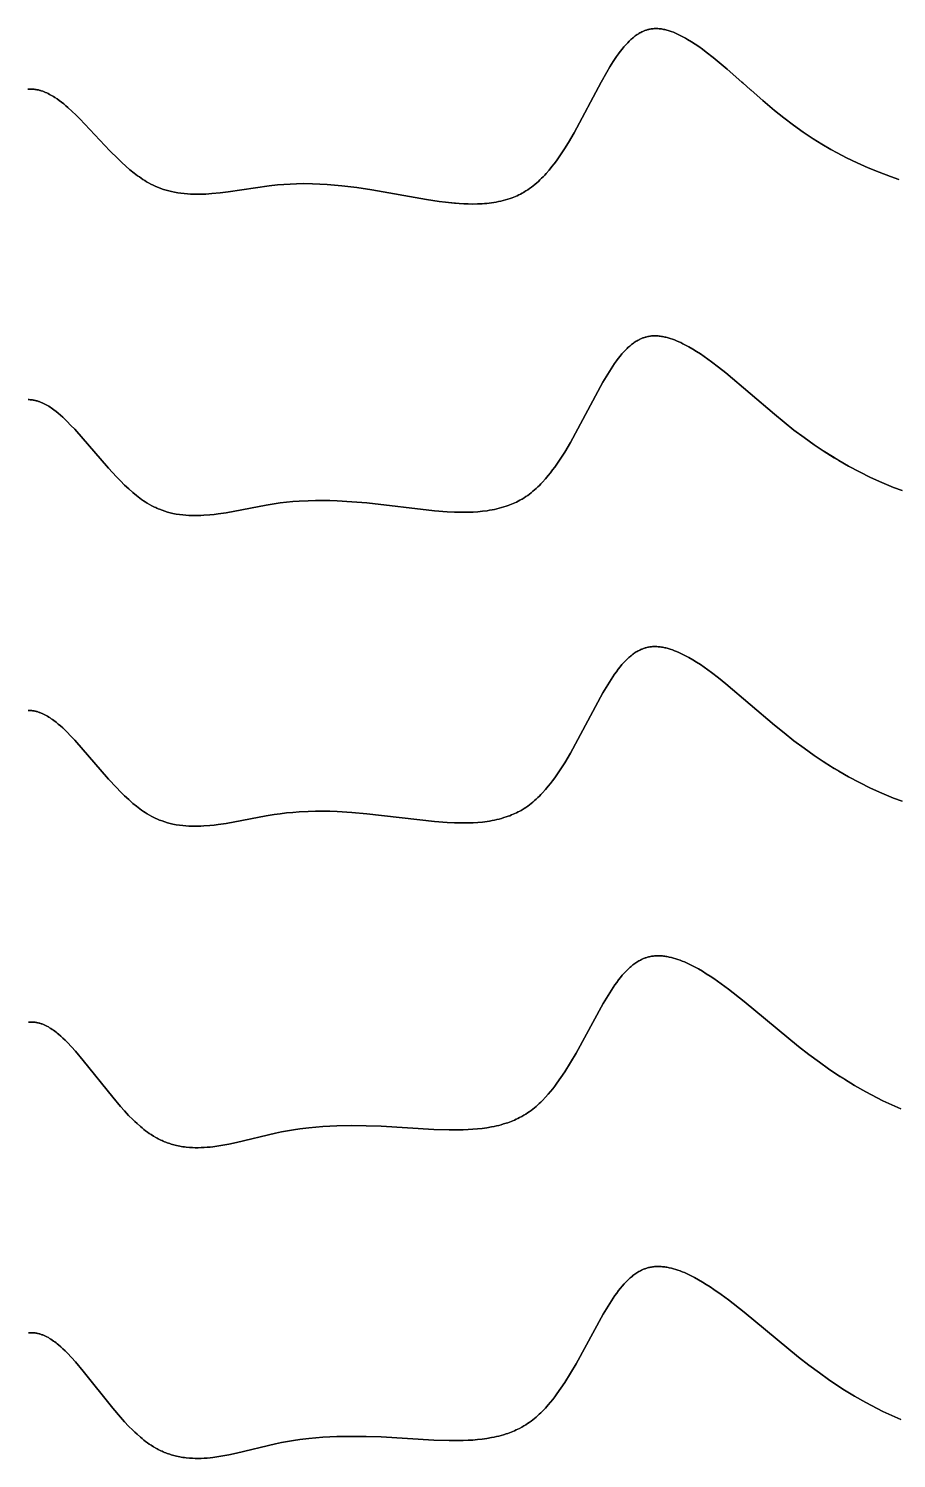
# Model space of a CAD drawing. Header units: feet. Extents: x 0 to 1.5, y 93.18 to 96.08.
# Drawn here: x 0.9375 to 1.125, y 93.9093 to 94.2181 of the extents above; entities that cross this region are included whole.
import ezdxf

# ---------------------------------------------------------------- set-up
doc = ezdxf.new("R2010")
doc.units = ezdxf.units.FT
doc.header["$MEASUREMENT"] = 0
doc.layers.add('Default', color=7, linetype='Continuous', true_color=0x000000)

msp = doc.modelspace()

# ---------------------------------------------------------------- linework, layer by layer
at = {"layer": 'Default'}
for points in [[(0.93737, 94.20505), (0.93758, 94.20506), (0.93777, 94.20507), (0.93796, 94.20507), (0.93815, 94.20507), (0.93834, 94.20506), (0.9385, 94.20505), (0.93867, 94.20503), (0.93883, 94.20501), (0.93899, 94.20499), (0.93915, 94.20496), (0.93931, 94.20493), (0.93946, 94.2049), (0.93962, 94.20487), (0.93978, 94.20483), (0.93994, 94.20479), (0.94009, 94.20474), (0.94025, 94.20469), (0.94055, 94.20459), (0.94086, 94.20448), (0.94115, 94.20435), (0.94145, 94.20422), (0.94174, 94.20408), (0.94203, 94.20393), (0.94231, 94.20378), (0.94259, 94.20361), (0.94287, 94.20345), (0.94314, 94.20327), (0.94364, 94.20294), (0.94412, 94.20259), (0.94461, 94.20223), (0.94508, 94.20185), (0.94555, 94.20146), (0.946, 94.20106), (0.94689, 94.20025), (0.9477, 94.19947), (0.94854, 94.19863), (0.95507, 94.19173), (0.95676, 94.19004), (0.95762, 94.18921), (0.95851, 94.18841), (0.95941, 94.18764), (0.96031, 94.18691), (0.96106, 94.18635), (0.96144, 94.18608), (0.96182, 94.18581), (0.96221, 94.18556), (0.96261, 94.18531), (0.96301, 94.18506), (0.96341, 94.18483), (0.96391, 94.18456), (0.96443, 94.1843), (0.96498, 94.18405), (0.96554, 94.18381), (0.9661, 94.1836), (0.96667, 94.1834), (0.96724, 94.18322), (0.96783, 94.18306), (0.96841, 94.18292), (0.96901, 94.1828), (0.96971, 94.18267), (0.97042, 94.18257), (0.97114, 94.18249), (0.97185, 94.18243), (0.9725, 94.18239), (0.97316, 94.18237), (0.97382, 94.18236), (0.97448, 94.18236), (0.97579, 94.1824), (0.9771, 94.18249), (0.97887, 94.18266), (0.98065, 94.18287), (0.9895, 94.18416), (0.99127, 94.18436), (0.99264, 94.18448), (0.99402, 94.18456), (0.99541, 94.18461), (0.99679, 94.18464), (0.99884, 94.18462), (1.00042, 94.18456), (1.002, 94.18446), (1.00358, 94.18434), (1.00515, 94.18419), (1.0084, 94.18379), (1.01165, 94.18331), (1.0235, 94.18123), (1.02621, 94.18081), (1.02757, 94.18063), (1.02953, 94.18042), (1.03052, 94.18034), (1.03151, 94.18029), (1.03251, 94.18025), (1.03351, 94.18024), (1.03451, 94.18025), (1.03551, 94.1803), (1.036, 94.18033), (1.0365, 94.18038), (1.03699, 94.18043), (1.03749, 94.18049), (1.03801, 94.18057), (1.03852, 94.18065), (1.03904, 94.18075), (1.03955, 94.18087), (1.04006, 94.18099), (1.04057, 94.18113), (1.04107, 94.18128), (1.04157, 94.18145), (1.04195, 94.18158), (1.04232, 94.18173), (1.04269, 94.18188), (1.04305, 94.18204), (1.04341, 94.18221), (1.04376, 94.18238), (1.04412, 94.18257), (1.04446, 94.18276), (1.04471, 94.18291), (1.04496, 94.18306), (1.04537, 94.18332), (1.04576, 94.1836), (1.04615, 94.18388), (1.04654, 94.18418), (1.04691, 94.18448), (1.04728, 94.1848), (1.04764, 94.18512), (1.04799, 94.18545), (1.04834, 94.18579), (1.04868, 94.18613), (1.04902, 94.18648), (1.04934, 94.18684), (1.04998, 94.18757), (1.05058, 94.18831), (1.05107, 94.18893), (1.05154, 94.18956), (1.05245, 94.19085), (1.05332, 94.19217), (1.05414, 94.1935), (1.05539, 94.19563), (1.06121, 94.20656), (1.06243, 94.20874), (1.06311, 94.20987), (1.06381, 94.211), (1.06455, 94.21211), (1.06493, 94.21265), (1.06532, 94.21317), (1.06572, 94.21368), (1.06612, 94.21417), (1.06653, 94.21464), (1.06674, 94.21487), (1.06695, 94.21509), (1.06729, 94.21543), (1.06764, 94.21576), (1.06782, 94.21592), (1.068, 94.21608), (1.06819, 94.21624), (1.06838, 94.21639), (1.06857, 94.21654), (1.06877, 94.21668), (1.06897, 94.21682), (1.06917, 94.21695), (1.06938, 94.21708), (1.06959, 94.2172), (1.0698, 94.21731), (1.07001, 94.21742), (1.07018, 94.2175), (1.07034, 94.21757), (1.07053, 94.21765), (1.07068, 94.21771), (1.07084, 94.21777), (1.071, 94.21782), (1.07116, 94.21787), (1.07132, 94.21791), (1.07148, 94.21795), (1.07164, 94.21799), (1.07181, 94.21802), (1.07201, 94.21805), (1.07222, 94.21808), (1.07243, 94.2181), (1.07264, 94.21812), (1.07285, 94.21813), (1.07306, 94.21813), (1.07327, 94.21813), (1.07348, 94.21812), (1.07372, 94.2181), (1.07396, 94.21808), (1.07421, 94.21805), (1.07445, 94.21801), (1.07469, 94.21796), (1.07493, 94.21791), (1.07517, 94.21786), (1.07541, 94.2178), (1.07565, 94.21773), (1.07589, 94.21766), (1.07612, 94.21758), (1.07635, 94.2175), (1.07681, 94.21733), (1.07727, 94.21715), (1.07771, 94.21695), (1.07815, 94.21674), (1.07859, 94.21652), (1.07903, 94.21629), (1.07946, 94.21605), (1.07988, 94.21581), (1.08071, 94.2153), (1.08151, 94.21478), (1.08231, 94.21423), (1.08311, 94.21366), (1.08389, 94.21307), (1.08544, 94.21186), (1.08845, 94.20935), (1.09163, 94.20656), (1.09179, 94.20641), (1.09347, 94.20493), (1.09361, 94.2048), (1.09611, 94.2026), (1.09865, 94.20045), (1.10068, 94.19883), (1.10275, 94.19726), (1.10486, 94.19576), (1.10703, 94.19432), (1.10892, 94.19315), (1.11084, 94.19203), (1.11219, 94.19129), (1.11422, 94.19024), (1.11655, 94.18912), (1.11891, 94.18808), (1.1213, 94.18711), (1.12372, 94.18619), (1.1255, 94.18556)], [(1.1255, 94.18556), (1.12372, 94.18619), (1.1213, 94.18711), (1.11891, 94.18808), (1.11655, 94.18912), (1.11422, 94.19024), (1.11219, 94.19129), (1.11084, 94.19203), (1.10892, 94.19315), (1.10703, 94.19432), (1.10486, 94.19576), (1.10275, 94.19726), (1.10068, 94.19883), (1.09865, 94.20045), (1.09611, 94.2026), (1.09361, 94.2048), (1.09347, 94.20493), (1.09179, 94.20641), (1.09163, 94.20656), (1.08845, 94.20935), (1.08544, 94.21186), (1.08389, 94.21307), (1.08311, 94.21366), (1.08231, 94.21423), (1.08151, 94.21478), (1.08071, 94.2153), (1.07988, 94.21581), (1.07946, 94.21605), (1.07903, 94.21629), (1.07859, 94.21652), (1.07815, 94.21674), (1.07771, 94.21695), (1.07727, 94.21715), (1.07681, 94.21733), (1.07635, 94.2175), (1.07612, 94.21758), (1.07589, 94.21766), (1.07565, 94.21773), (1.07541, 94.2178), (1.07517, 94.21786), (1.07493, 94.21791), (1.07469, 94.21796), (1.07445, 94.21801), (1.07421, 94.21805), (1.07396, 94.21808), (1.07372, 94.2181), (1.07348, 94.21812), (1.07327, 94.21813), (1.07306, 94.21813), (1.07285, 94.21813), (1.07264, 94.21812), (1.07243, 94.2181), (1.07222, 94.21808), (1.07201, 94.21805), (1.07181, 94.21802), (1.07164, 94.21799), (1.07148, 94.21795), (1.07132, 94.21791), (1.07116, 94.21787), (1.071, 94.21782), (1.07084, 94.21777), (1.07068, 94.21771), (1.07053, 94.21765), (1.07034, 94.21757), (1.07018, 94.2175), (1.07001, 94.21742), (1.0698, 94.21731), (1.06959, 94.2172), (1.06938, 94.21708), (1.06917, 94.21695), (1.06897, 94.21682), (1.06877, 94.21668), (1.06857, 94.21654), (1.06838, 94.21639), (1.06819, 94.21624), (1.068, 94.21608), (1.06782, 94.21592), (1.06764, 94.21576), (1.06729, 94.21543), (1.06695, 94.21509), (1.06674, 94.21487), (1.06653, 94.21464), (1.06612, 94.21417), (1.06572, 94.21368), (1.06532, 94.21317), (1.06493, 94.21265), (1.06455, 94.21211), (1.06381, 94.211), (1.06311, 94.20987), (1.06243, 94.20874), (1.06121, 94.20656), (1.05539, 94.19563), (1.05414, 94.1935), (1.05332, 94.19217), (1.05245, 94.19085), (1.05154, 94.18956), (1.05107, 94.18893), (1.05058, 94.18831), (1.04998, 94.18757), (1.04934, 94.18684), (1.04902, 94.18648), (1.04868, 94.18613), (1.04834, 94.18579), (1.04799, 94.18545), (1.04764, 94.18512), (1.04728, 94.1848), (1.04691, 94.18448), (1.04654, 94.18418), (1.04615, 94.18388), (1.04576, 94.1836), (1.04537, 94.18332), (1.04496, 94.18306), (1.04471, 94.18291), (1.04446, 94.18276), (1.04412, 94.18257), (1.04376, 94.18238), (1.04341, 94.18221), (1.04305, 94.18204), (1.04269, 94.18188), (1.04232, 94.18173), (1.04195, 94.18158), (1.04157, 94.18145), (1.04107, 94.18128), (1.04057, 94.18113), (1.04006, 94.18099), (1.03955, 94.18087), (1.03904, 94.18075), (1.03852, 94.18065), (1.03801, 94.18057), (1.03749, 94.18049), (1.03699, 94.18043), (1.0365, 94.18038), (1.036, 94.18033), (1.03551, 94.1803), (1.03451, 94.18025), (1.03351, 94.18024), (1.03251, 94.18025), (1.03151, 94.18029), (1.03052, 94.18034), (1.02892, 94.18048), (1.02757, 94.18063), (1.02621, 94.18081), (1.0235, 94.18123), (1.01165, 94.18331), (1.0084, 94.18379), (1.00515, 94.18419), (1.00358, 94.18434), (1.002, 94.18446), (1.00042, 94.18456), (0.99884, 94.18462), (0.99679, 94.18464), (0.99541, 94.18461), (0.99402, 94.18456), (0.99264, 94.18448), (0.99127, 94.18436), (0.9895, 94.18416), (0.98065, 94.18287), (0.97887, 94.18266), (0.9771, 94.18249), (0.97579, 94.1824), (0.97448, 94.18236), (0.97382, 94.18236), (0.97316, 94.18237), (0.9725, 94.18239), (0.97185, 94.18243), (0.97114, 94.18249), (0.97042, 94.18257), (0.96971, 94.18267), (0.96901, 94.1828), (0.96841, 94.18292), (0.96783, 94.18306), (0.96724, 94.18322), (0.96667, 94.1834), (0.9661, 94.1836), (0.96554, 94.18381), (0.96498, 94.18405), (0.96443, 94.1843), (0.96391, 94.18456), (0.96341, 94.18483), (0.96301, 94.18506), (0.96261, 94.18531), (0.96221, 94.18556), (0.96182, 94.18581), (0.96144, 94.18608), (0.96106, 94.18635), (0.96031, 94.18691), (0.95941, 94.18764), (0.95851, 94.18841), (0.95762, 94.18921), (0.95676, 94.19004), (0.95507, 94.19173), (0.94854, 94.19863), (0.9477, 94.19947), (0.94689, 94.20025), (0.946, 94.20106), (0.94555, 94.20146), (0.94508, 94.20185), (0.94461, 94.20223), (0.94412, 94.20259), (0.94364, 94.20294), (0.94314, 94.20327), (0.94287, 94.20345), (0.94259, 94.20361), (0.94231, 94.20378), (0.94203, 94.20393), (0.94174, 94.20408), (0.94145, 94.20422), (0.94115, 94.20435), (0.94086, 94.20448), (0.94055, 94.20459), (0.94025, 94.20469), (0.94009, 94.20474), (0.93994, 94.20479), (0.93978, 94.20483), (0.93962, 94.20487), (0.93946, 94.2049), (0.93931, 94.20493), (0.93915, 94.20496), (0.93899, 94.20499), (0.93883, 94.20501), (0.93867, 94.20503), (0.9385, 94.20505), (0.93834, 94.20506), (0.93815, 94.20507), (0.93796, 94.20507), (0.93777, 94.20507), (0.93758, 94.20506), (0.93737, 94.20505)], [(0.93744, 94.13798), (0.93762, 94.13798), (0.93781, 94.13797), (0.938, 94.13795), (0.93819, 94.13793), (0.93835, 94.13791), (0.93851, 94.13789), (0.93868, 94.13786), (0.93884, 94.13783), (0.939, 94.13779), (0.93916, 94.13775), (0.93932, 94.1377), (0.93947, 94.13766), (0.93963, 94.13761), (0.93979, 94.13755), (0.93994, 94.1375), (0.94009, 94.13744), (0.94025, 94.13738), (0.9404, 94.13731), (0.9407, 94.13717), (0.94099, 94.13703), (0.94128, 94.13687), (0.94157, 94.13671), (0.94185, 94.13654), (0.94213, 94.13637), (0.9424, 94.13618), (0.94267, 94.13599), (0.94294, 94.1358), (0.94343, 94.13543), (0.94392, 94.13503), (0.9444, 94.13462), (0.94487, 94.13419), (0.94533, 94.13376), (0.94579, 94.13332), (0.94666, 94.13243), (0.94747, 94.13157), (0.95478, 94.12315), (0.95647, 94.12131), (0.95734, 94.12041), (0.95823, 94.11953), (0.95913, 94.11869), (0.96005, 94.11789), (0.96078, 94.11728), (0.96116, 94.11699), (0.96154, 94.1167), (0.96193, 94.11642), (0.96233, 94.11615), (0.96272, 94.11589), (0.96313, 94.11563), (0.96363, 94.11534), (0.96414, 94.11506), (0.96441, 94.11492), (0.96468, 94.11478), (0.96496, 94.11465), (0.96523, 94.11453), (0.96551, 94.11441), (0.96579, 94.11429), (0.96636, 94.11408), (0.96693, 94.11389), (0.96751, 94.11371), (0.9681, 94.11355), (0.96869, 94.11342), (0.96904, 94.11335), (0.96939, 94.11328), (0.97009, 94.11317), (0.97079, 94.11308), (0.9715, 94.11301), (0.97215, 94.11297), (0.9728, 94.11295), (0.97345, 94.11294), (0.9741, 94.11295), (0.97475, 94.11297), (0.97539, 94.113), (0.97669, 94.1131), (0.97756, 94.11319), (0.97843, 94.1133), (0.98017, 94.11356), (0.98883, 94.11518), (0.99055, 94.11547), (0.99189, 94.11566), (0.99323, 94.11582), (0.99459, 94.11595), (0.99594, 94.11605), (0.99794, 94.11615), (0.99949, 94.11619), (1.00104, 94.11619), (1.00259, 94.11617), (1.00414, 94.11612), (1.00737, 94.11593), (1.0106, 94.11567), (1.0252, 94.11398), (1.02792, 94.11376), (1.02954, 94.11368), (1.03055, 94.11366), (1.03156, 94.11365), (1.03257, 94.11366), (1.03358, 94.1137), (1.03459, 94.11377), (1.03559, 94.11387), (1.03658, 94.11399), (1.03711, 94.11408), (1.03763, 94.11417), (1.03815, 94.11427), (1.03867, 94.11438), (1.03919, 94.11451), (1.0397, 94.11465), (1.04021, 94.1148), (1.04072, 94.11496), (1.04109, 94.11509), (1.04147, 94.11523), (1.04184, 94.11538), (1.0422, 94.11553), (1.04257, 94.1157), (1.04293, 94.11587), (1.04328, 94.11605), (1.04363, 94.11624), (1.04389, 94.11638), (1.04413, 94.11652), (1.04454, 94.11677), (1.04494, 94.11704), (1.04533, 94.11731), (1.04571, 94.11759), (1.04609, 94.11788), (1.04646, 94.11818), (1.04682, 94.11849), (1.04717, 94.11881), (1.04752, 94.11914), (1.04786, 94.11947), (1.0482, 94.11981), (1.04853, 94.12015), (1.04917, 94.12086), (1.04978, 94.12158), (1.05026, 94.12218), (1.05073, 94.12279), (1.05119, 94.12341), (1.05164, 94.12404), (1.05251, 94.12533), (1.05333, 94.12663), (1.05457, 94.12871), (1.06159, 94.14178), (1.06227, 94.14293), (1.06298, 94.14409), (1.06372, 94.14523), (1.0641, 94.14579), (1.06449, 94.14633), (1.06489, 94.14685), (1.06529, 94.14736), (1.0657, 94.14785), (1.06611, 94.14832), (1.06646, 94.14868), (1.06681, 94.14903), (1.067, 94.14921), (1.06718, 94.14938), (1.06737, 94.14954), (1.06757, 94.1497), (1.06776, 94.14986), (1.06796, 94.15002), (1.06816, 94.15017), (1.06837, 94.15031), (1.06858, 94.15045), (1.06879, 94.15059), (1.06901, 94.15072), (1.06922, 94.15084), (1.06939, 94.15093), (1.06956, 94.15101), (1.06975, 94.1511), (1.06991, 94.15117), (1.07007, 94.15124), (1.07023, 94.1513), (1.07039, 94.15136), (1.07055, 94.15141), (1.07072, 94.15146), (1.07088, 94.15151), (1.07105, 94.15155), (1.07126, 94.1516), (1.07147, 94.15164), (1.07169, 94.15168), (1.0719, 94.1517), (1.07211, 94.15173), (1.07233, 94.15174), (1.07254, 94.15175), (1.07276, 94.15176), (1.073, 94.15176), (1.07325, 94.15175), (1.07349, 94.15173), (1.07374, 94.15171), (1.07398, 94.15168), (1.07423, 94.15165), (1.07447, 94.15161), (1.07472, 94.15156), (1.07496, 94.15151), (1.0752, 94.15146), (1.07544, 94.1514), (1.07567, 94.15133), (1.07615, 94.15119), (1.07661, 94.15104), (1.07707, 94.15087), (1.07752, 94.15069), (1.07797, 94.15049), (1.07842, 94.15029), (1.07887, 94.15007), (1.07931, 94.14985), (1.08016, 94.14938), (1.08099, 94.1489), (1.08182, 94.14839), (1.08264, 94.14785), (1.08345, 94.1473), (1.08505, 94.14615), (1.08658, 94.14498), (1.08815, 94.14374), (1.09864, 94.13481), (1.10074, 94.1331), (1.10287, 94.13142), (1.10504, 94.1298), (1.10725, 94.12823), (1.10919, 94.12693), (1.11158, 94.12541), (1.11254, 94.12484), (1.11463, 94.12364), (1.11701, 94.12237), (1.11943, 94.12118), (1.12188, 94.12007), (1.12438, 94.11904), (1.12621, 94.11834)], [(1.12621, 94.11834), (1.12438, 94.11904), (1.12188, 94.12007), (1.11943, 94.12118), (1.11701, 94.12237), (1.11463, 94.12364), (1.11254, 94.12484), (1.11116, 94.12567), (1.10919, 94.12693), (1.10725, 94.12823), (1.10504, 94.1298), (1.10287, 94.13142), (1.10074, 94.1331), (1.09864, 94.13481), (1.08815, 94.14374), (1.08658, 94.14498), (1.08505, 94.14615), (1.08345, 94.1473), (1.08264, 94.14785), (1.08182, 94.14839), (1.08099, 94.1489), (1.08016, 94.14938), (1.07931, 94.14985), (1.07887, 94.15007), (1.07842, 94.15029), (1.07797, 94.15049), (1.07752, 94.15069), (1.07707, 94.15087), (1.07661, 94.15104), (1.07615, 94.15119), (1.07567, 94.15133), (1.07544, 94.1514), (1.0752, 94.15146), (1.07496, 94.15151), (1.07472, 94.15156), (1.07447, 94.15161), (1.07423, 94.15165), (1.07398, 94.15168), (1.07374, 94.15171), (1.07349, 94.15173), (1.07325, 94.15175), (1.073, 94.15176), (1.07276, 94.15176), (1.07254, 94.15175), (1.07233, 94.15174), (1.07211, 94.15173), (1.0719, 94.1517), (1.07169, 94.15168), (1.07147, 94.15164), (1.07126, 94.1516), (1.07105, 94.15155), (1.07088, 94.15151), (1.07072, 94.15146), (1.07055, 94.15141), (1.07039, 94.15136), (1.07023, 94.1513), (1.07007, 94.15124), (1.06991, 94.15117), (1.06975, 94.1511), (1.06956, 94.15101), (1.06939, 94.15093), (1.06922, 94.15084), (1.06901, 94.15072), (1.06879, 94.15059), (1.06858, 94.15045), (1.06837, 94.15031), (1.06816, 94.15017), (1.06796, 94.15002), (1.06776, 94.14986), (1.06757, 94.1497), (1.06737, 94.14954), (1.06718, 94.14938), (1.067, 94.14921), (1.06681, 94.14903), (1.06646, 94.14868), (1.06611, 94.14832), (1.0657, 94.14785), (1.06529, 94.14736), (1.06489, 94.14685), (1.06449, 94.14633), (1.0641, 94.14579), (1.06372, 94.14523), (1.06298, 94.14409), (1.06227, 94.14293), (1.06159, 94.14178), (1.05457, 94.12871), (1.05333, 94.12663), (1.05251, 94.12533), (1.05164, 94.12404), (1.05119, 94.12341), (1.05073, 94.12279), (1.05026, 94.12218), (1.04978, 94.12158), (1.04917, 94.12086), (1.04853, 94.12015), (1.0482, 94.11981), (1.04786, 94.11947), (1.04752, 94.11914), (1.04717, 94.11881), (1.04682, 94.11849), (1.04646, 94.11818), (1.04609, 94.11788), (1.04571, 94.11759), (1.04533, 94.11731), (1.04494, 94.11704), (1.04454, 94.11677), (1.04413, 94.11652), (1.04389, 94.11638), (1.04363, 94.11624), (1.04328, 94.11605), (1.04293, 94.11587), (1.04257, 94.1157), (1.0422, 94.11553), (1.04184, 94.11538), (1.04147, 94.11523), (1.04109, 94.11509), (1.04072, 94.11496), (1.04021, 94.1148), (1.0397, 94.11465), (1.03919, 94.11451), (1.03867, 94.11438), (1.03815, 94.11427), (1.03763, 94.11417), (1.03711, 94.11408), (1.03658, 94.11399), (1.03559, 94.11387), (1.03459, 94.11377), (1.03358, 94.1137), (1.03257, 94.11366), (1.03156, 94.11365), (1.03055, 94.11366), (1.02954, 94.11368), (1.02792, 94.11376), (1.0252, 94.11398), (1.0106, 94.11567), (1.00737, 94.11593), (1.00414, 94.11612), (1.00259, 94.11617), (1.00104, 94.11619), (0.99949, 94.11619), (0.99794, 94.11615), (0.99594, 94.11605), (0.99459, 94.11595), (0.99323, 94.11582), (0.99189, 94.11566), (0.99055, 94.11547), (0.98883, 94.11518), (0.98017, 94.11356), (0.97843, 94.1133), (0.97756, 94.11319), (0.97669, 94.1131), (0.97539, 94.113), (0.97475, 94.11297), (0.9741, 94.11295), (0.97345, 94.11294), (0.9728, 94.11295), (0.97215, 94.11297), (0.9715, 94.11301), (0.97079, 94.11308), (0.97009, 94.11317), (0.96939, 94.11328), (0.96904, 94.11335), (0.96869, 94.11342), (0.9681, 94.11355), (0.96751, 94.11371), (0.96693, 94.11389), (0.96636, 94.11408), (0.96579, 94.11429), (0.96551, 94.11441), (0.96523, 94.11453), (0.96496, 94.11465), (0.96468, 94.11478), (0.96441, 94.11492), (0.96414, 94.11506), (0.96363, 94.11534), (0.96313, 94.11563), (0.96272, 94.11589), (0.96233, 94.11615), (0.96193, 94.11642), (0.96154, 94.1167), (0.96116, 94.11699), (0.96078, 94.11728), (0.96005, 94.11789), (0.95913, 94.11869), (0.95823, 94.11953), (0.95734, 94.12041), (0.95647, 94.12131), (0.95478, 94.12315), (0.94747, 94.13157), (0.94666, 94.13243), (0.94579, 94.13332), (0.94533, 94.13376), (0.94487, 94.13419), (0.9444, 94.13462), (0.94392, 94.13503), (0.94343, 94.13543), (0.94294, 94.1358), (0.94267, 94.13599), (0.9424, 94.13618), (0.94213, 94.13637), (0.94185, 94.13654), (0.94157, 94.13671), (0.94128, 94.13687), (0.94099, 94.13703), (0.9407, 94.13717), (0.9404, 94.13731), (0.94025, 94.13738), (0.94009, 94.13744), (0.93994, 94.1375), (0.93979, 94.13755), (0.93963, 94.13761), (0.93947, 94.13766), (0.93932, 94.1377), (0.93916, 94.13775), (0.939, 94.13779), (0.93884, 94.13783), (0.93868, 94.13786), (0.93851, 94.13789), (0.93835, 94.13791), (0.93819, 94.13793), (0.938, 94.13795), (0.93781, 94.13797), (0.93762, 94.13798), (0.93744, 94.13798)], [(0.93744, 94.07087), (0.93762, 94.07086), (0.93781, 94.07085), (0.938, 94.07084), (0.93819, 94.07082), (0.93835, 94.0708), (0.93851, 94.07078), (0.93868, 94.07075), (0.93884, 94.07071), (0.939, 94.07068), (0.93916, 94.07064), (0.93932, 94.07059), (0.93947, 94.07055), (0.93963, 94.0705), (0.93979, 94.07044), (0.93994, 94.07039), (0.94009, 94.07033), (0.94025, 94.07026), (0.9404, 94.0702), (0.9407, 94.07006), (0.94099, 94.06992), (0.94128, 94.06976), (0.94157, 94.0696), (0.94185, 94.06943), (0.94213, 94.06925), (0.9424, 94.06907), (0.94267, 94.06888), (0.94294, 94.06869), (0.94343, 94.06831), (0.94392, 94.06792), (0.9444, 94.06751), (0.94487, 94.06708), (0.94533, 94.06665), (0.94579, 94.06621), (0.94666, 94.06532), (0.94747, 94.06446), (0.95478, 94.05604), (0.95647, 94.05419), (0.95734, 94.05329), (0.95823, 94.05242), (0.95913, 94.05158), (0.96005, 94.05078), (0.96078, 94.05017), (0.96116, 94.04988), (0.96154, 94.04959), (0.96193, 94.04931), (0.96233, 94.04904), (0.96272, 94.04877), (0.96313, 94.04852), (0.96363, 94.04822), (0.96414, 94.04794), (0.96441, 94.0478), (0.96468, 94.04767), (0.96496, 94.04754), (0.96523, 94.04742), (0.96551, 94.0473), (0.96579, 94.04718), (0.96636, 94.04697), (0.96693, 94.04677), (0.96751, 94.0466), (0.9681, 94.04644), (0.96869, 94.0463), (0.96904, 94.04623), (0.96939, 94.04617), (0.97009, 94.04606), (0.97079, 94.04597), (0.9715, 94.0459), (0.97215, 94.04586), (0.9728, 94.04584), (0.97345, 94.04583), (0.9741, 94.04583), (0.97475, 94.04585), (0.97539, 94.04589), (0.97669, 94.04599), (0.97756, 94.04608), (0.97843, 94.04619), (0.98017, 94.04645), (0.98883, 94.04807), (0.99055, 94.04835), (0.99189, 94.04854), (0.99323, 94.0487), (0.99459, 94.04883), (0.99594, 94.04894), (0.99794, 94.04904), (0.99949, 94.04907), (1.00104, 94.04908), (1.00259, 94.04906), (1.00414, 94.049), (1.00737, 94.04882), (1.0106, 94.04855), (1.0252, 94.04687), (1.02792, 94.04665), (1.02954, 94.04657), (1.03055, 94.04654), (1.03156, 94.04654), (1.03257, 94.04655), (1.03358, 94.04659), (1.03459, 94.04666), (1.03559, 94.04675), (1.03658, 94.04688), (1.03711, 94.04696), (1.03763, 94.04705), (1.03815, 94.04716), (1.03867, 94.04727), (1.03919, 94.0474), (1.0397, 94.04754), (1.04021, 94.04769), (1.04072, 94.04785), (1.04109, 94.04798), (1.04147, 94.04812), (1.04184, 94.04827), (1.0422, 94.04842), (1.04257, 94.04858), (1.04293, 94.04876), (1.04328, 94.04894), (1.04363, 94.04912), (1.04389, 94.04927), (1.04413, 94.04941), (1.04454, 94.04966), (1.04494, 94.04992), (1.04533, 94.0502), (1.04571, 94.05048), (1.04609, 94.05077), (1.04646, 94.05107), (1.04682, 94.05138), (1.04717, 94.0517), (1.04752, 94.05202), (1.04786, 94.05236), (1.0482, 94.0527), (1.04853, 94.05304), (1.04917, 94.05375), (1.04978, 94.05447), (1.05026, 94.05507), (1.05073, 94.05568), (1.05119, 94.0563), (1.05164, 94.05693), (1.05251, 94.05821), (1.05333, 94.05951), (1.05457, 94.0616), (1.06159, 94.07466), (1.06227, 94.07582), (1.06298, 94.07698), (1.06372, 94.07812), (1.0641, 94.07867), (1.06449, 94.07921), (1.06489, 94.07974), (1.06529, 94.08025), (1.0657, 94.08074), (1.06611, 94.0812), (1.06646, 94.08157), (1.06681, 94.08192), (1.067, 94.08209), (1.06718, 94.08226), (1.06737, 94.08243), (1.06757, 94.08259), (1.06776, 94.08275), (1.06796, 94.08291), (1.06816, 94.08306), (1.06837, 94.0832), (1.06858, 94.08334), (1.06879, 94.08348), (1.06901, 94.08361), (1.06922, 94.08373), (1.06939, 94.08381), (1.06956, 94.0839), (1.06975, 94.08399), (1.06991, 94.08406), (1.07007, 94.08412), (1.07023, 94.08419), (1.07039, 94.08424), (1.07055, 94.0843), (1.07072, 94.08435), (1.07088, 94.0844), (1.07105, 94.08444), (1.07126, 94.08449), (1.07147, 94.08453), (1.07169, 94.08456), (1.0719, 94.08459), (1.07211, 94.08461), (1.07233, 94.08463), (1.07254, 94.08464), (1.07276, 94.08464), (1.073, 94.08464), (1.07325, 94.08463), (1.07349, 94.08462), (1.07374, 94.0846), (1.07398, 94.08457), (1.07423, 94.08454), (1.07447, 94.0845), (1.07472, 94.08445), (1.07496, 94.0844), (1.0752, 94.08434), (1.07544, 94.08428), (1.07567, 94.08422), (1.07615, 94.08408), (1.07661, 94.08392), (1.07707, 94.08375), (1.07752, 94.08357), (1.07797, 94.08338), (1.07842, 94.08317), (1.07887, 94.08296), (1.07931, 94.08274), (1.08016, 94.08227), (1.08099, 94.08179), (1.08182, 94.08128), (1.08264, 94.08074), (1.08345, 94.08019), (1.08505, 94.07904), (1.08658, 94.07787), (1.08815, 94.07663), (1.09864, 94.0677), (1.10074, 94.06598), (1.10287, 94.06431), (1.10504, 94.06269), (1.10725, 94.06112), (1.10919, 94.05981), (1.11158, 94.0583), (1.11254, 94.05772), (1.11463, 94.05653), (1.11701, 94.05526), (1.11943, 94.05407), (1.12188, 94.05296), (1.12438, 94.05193), (1.12621, 94.05123)], [(1.12621, 94.05123), (1.12438, 94.05193), (1.12188, 94.05296), (1.11943, 94.05407), (1.11701, 94.05526), (1.11463, 94.05653), (1.11254, 94.05772), (1.11116, 94.05856), (1.10919, 94.05981), (1.10725, 94.06112), (1.10504, 94.06269), (1.10287, 94.06431), (1.10074, 94.06598), (1.09864, 94.0677), (1.08815, 94.07663), (1.08658, 94.07787), (1.08505, 94.07904), (1.08345, 94.08019), (1.08264, 94.08074), (1.08182, 94.08128), (1.08099, 94.08179), (1.08016, 94.08227), (1.07931, 94.08274), (1.07887, 94.08296), (1.07842, 94.08317), (1.07797, 94.08338), (1.07752, 94.08357), (1.07707, 94.08375), (1.07661, 94.08392), (1.07615, 94.08408), (1.07567, 94.08422), (1.07544, 94.08428), (1.0752, 94.08434), (1.07496, 94.0844), (1.07472, 94.08445), (1.07447, 94.0845), (1.07423, 94.08454), (1.07398, 94.08457), (1.07374, 94.0846), (1.07349, 94.08462), (1.07325, 94.08463), (1.073, 94.08464), (1.07276, 94.08464), (1.07254, 94.08464), (1.07233, 94.08463), (1.07211, 94.08461), (1.0719, 94.08459), (1.07169, 94.08456), (1.07147, 94.08453), (1.07126, 94.08449), (1.07105, 94.08444), (1.07088, 94.0844), (1.07072, 94.08435), (1.07055, 94.0843), (1.07039, 94.08424), (1.07023, 94.08419), (1.07007, 94.08412), (1.06991, 94.08406), (1.06975, 94.08399), (1.06956, 94.0839), (1.06939, 94.08381), (1.06922, 94.08373), (1.06901, 94.08361), (1.06879, 94.08348), (1.06858, 94.08334), (1.06837, 94.0832), (1.06816, 94.08306), (1.06796, 94.08291), (1.06776, 94.08275), (1.06757, 94.08259), (1.06737, 94.08243), (1.06718, 94.08226), (1.067, 94.08209), (1.06681, 94.08192), (1.06646, 94.08157), (1.06611, 94.0812), (1.0657, 94.08074), (1.06529, 94.08025), (1.06489, 94.07974), (1.06449, 94.07921), (1.0641, 94.07867), (1.06372, 94.07812), (1.06298, 94.07698), (1.06227, 94.07582), (1.06159, 94.07466), (1.05457, 94.0616), (1.05333, 94.05951), (1.05251, 94.05821), (1.05164, 94.05693), (1.05119, 94.0563), (1.05073, 94.05568), (1.05026, 94.05507), (1.04978, 94.05447), (1.04917, 94.05375), (1.04853, 94.05304), (1.0482, 94.0527), (1.04786, 94.05236), (1.04752, 94.05202), (1.04717, 94.0517), (1.04682, 94.05138), (1.04646, 94.05107), (1.04609, 94.05077), (1.04571, 94.05048), (1.04533, 94.0502), (1.04494, 94.04992), (1.04454, 94.04966), (1.04413, 94.04941), (1.04389, 94.04927), (1.04363, 94.04912), (1.04328, 94.04894), (1.04293, 94.04876), (1.04257, 94.04858), (1.0422, 94.04842), (1.04184, 94.04827), (1.04147, 94.04812), (1.04109, 94.04798), (1.04072, 94.04785), (1.04021, 94.04769), (1.0397, 94.04754), (1.03919, 94.0474), (1.03867, 94.04727), (1.03815, 94.04716), (1.03763, 94.04705), (1.03711, 94.04696), (1.03658, 94.04688), (1.03559, 94.04675), (1.03459, 94.04666), (1.03358, 94.04659), (1.03257, 94.04655), (1.03156, 94.04654), (1.03055, 94.04654), (1.02954, 94.04657), (1.02792, 94.04665), (1.0252, 94.04687), (1.0106, 94.04855), (1.00737, 94.04882), (1.00414, 94.049), (1.00259, 94.04906), (1.00104, 94.04908), (0.99949, 94.04907), (0.99794, 94.04904), (0.99594, 94.04894), (0.99459, 94.04883), (0.99323, 94.0487), (0.99189, 94.04854), (0.99055, 94.04835), (0.98883, 94.04807), (0.98017, 94.04645), (0.97843, 94.04619), (0.97756, 94.04608), (0.97669, 94.04599), (0.97539, 94.04589), (0.97475, 94.04585), (0.9741, 94.04583), (0.97345, 94.04583), (0.9728, 94.04584), (0.97215, 94.04586), (0.9715, 94.0459), (0.97079, 94.04597), (0.97009, 94.04606), (0.96939, 94.04617), (0.96904, 94.04623), (0.96869, 94.0463), (0.9681, 94.04644), (0.96751, 94.0466), (0.96693, 94.04677), (0.96636, 94.04697), (0.96579, 94.04718), (0.96551, 94.0473), (0.96523, 94.04742), (0.96496, 94.04754), (0.96468, 94.04767), (0.96441, 94.0478), (0.96414, 94.04794), (0.96363, 94.04822), (0.96313, 94.04852), (0.96272, 94.04877), (0.96233, 94.04904), (0.96193, 94.04931), (0.96154, 94.04959), (0.96116, 94.04988), (0.96078, 94.05017), (0.96005, 94.05078), (0.95913, 94.05158), (0.95823, 94.05242), (0.95734, 94.05329), (0.95647, 94.05419), (0.95478, 94.05604), (0.94747, 94.06446), (0.94666, 94.06532), (0.94579, 94.06621), (0.94533, 94.06665), (0.94487, 94.06708), (0.9444, 94.06751), (0.94392, 94.06792), (0.94343, 94.06831), (0.94294, 94.06869), (0.94267, 94.06888), (0.9424, 94.06907), (0.94213, 94.06925), (0.94185, 94.06943), (0.94157, 94.0696), (0.94128, 94.06976), (0.94099, 94.06992), (0.9407, 94.07006), (0.9404, 94.0702), (0.94025, 94.07026), (0.94009, 94.07033), (0.93994, 94.07039), (0.93979, 94.07044), (0.93963, 94.0705), (0.93947, 94.07055), (0.93932, 94.07059), (0.93916, 94.07064), (0.939, 94.07068), (0.93884, 94.07071), (0.93868, 94.07075), (0.93851, 94.07078), (0.93835, 94.0708), (0.93819, 94.07082), (0.938, 94.07084), (0.93781, 94.07085), (0.93762, 94.07086), (0.93744, 94.07087)], [(0.9375, 94.00351), (0.9377, 94.00352), (0.9379, 94.00353), (0.93811, 94.00354), (0.93831, 94.00354), (0.93852, 94.00353), (0.9387, 94.00351), (0.93889, 94.00349), (0.93907, 94.00347), (0.93926, 94.00343), (0.93942, 94.0034), (0.93959, 94.00336), (0.93975, 94.00332), (0.93991, 94.00328), (0.94007, 94.00323), (0.94023, 94.00318), (0.94039, 94.00312), (0.94055, 94.00306), (0.94071, 94.003), (0.94086, 94.00293), (0.94102, 94.00286), (0.94117, 94.00279), (0.94147, 94.00264), (0.94177, 94.00248), (0.94205, 94.00231), (0.94234, 94.00213), (0.94262, 94.00195), (0.9429, 94.00176), (0.94317, 94.00156), (0.94344, 94.00135), (0.9437, 94.00115), (0.94396, 94.00093), (0.94445, 94.00051), (0.94493, 94.00008), (0.94541, 93.99962), (0.94588, 93.99915), (0.94679, 93.9982), (0.94766, 93.99723), (0.94931, 93.99527), (0.95568, 93.98728), (0.95736, 93.9853), (0.95823, 93.98433), (0.95912, 93.98339), (0.96002, 93.98248), (0.96047, 93.98205), (0.96093, 93.98162), (0.96166, 93.98098), (0.96203, 93.98067), (0.96241, 93.98036), (0.96279, 93.98007), (0.96318, 93.97978), (0.96358, 93.9795), (0.96398, 93.97923), (0.96448, 93.97891), (0.96498, 93.97861), (0.96525, 93.97847), (0.96551, 93.97832), (0.96578, 93.97819), (0.96606, 93.97806), (0.96633, 93.97793), (0.96661, 93.97781), (0.96688, 93.97769), (0.96716, 93.97758), (0.96744, 93.97748), (0.96773, 93.97738), (0.96801, 93.97728), (0.9683, 93.97719), (0.96859, 93.9771), (0.96888, 93.97702), (0.96918, 93.97695), (0.96947, 93.97688), (0.96981, 93.9768), (0.97016, 93.97674), (0.9705, 93.97668), (0.97085, 93.97662), (0.9712, 93.97657), (0.97154, 93.97653), (0.97224, 93.97646), (0.97288, 93.97642), (0.97352, 93.9764), (0.97415, 93.9764), (0.97479, 93.97641), (0.97543, 93.97644), (0.97606, 93.97648), (0.9767, 93.97654), (0.97733, 93.97661), (0.97818, 93.97672), (0.97904, 93.97685), (0.98074, 93.97716), (0.98244, 93.97752), (0.99084, 93.97954), (0.99214, 93.97981), (0.99344, 93.98005), (0.99476, 93.98027), (0.99607, 93.98046), (0.99802, 93.98069), (0.99953, 93.98084), (1.00105, 93.98096), (1.00408, 93.98111), (1.00727, 93.98116), (1.01047, 93.98113), (1.01367, 93.98103), (1.02503, 93.98035), (1.02838, 93.98024), (1.0304, 93.98024), (1.03142, 93.98026), (1.03244, 93.9803), (1.03346, 93.98037), (1.03447, 93.98045), (1.03548, 93.98057), (1.03648, 93.98071), (1.03754, 93.98089), (1.03806, 93.98099), (1.03859, 93.98111), (1.03911, 93.98123), (1.03963, 93.98137), (1.04014, 93.98152), (1.04065, 93.98168), (1.04103, 93.9818), (1.04141, 93.98194), (1.04178, 93.98208), (1.04215, 93.98223), (1.04252, 93.98238), (1.04288, 93.98255), (1.04324, 93.98272), (1.0436, 93.9829), (1.0441, 93.98317), (1.04451, 93.98341), (1.0449, 93.98365), (1.04529, 93.98391), (1.04568, 93.98417), (1.04606, 93.98445), (1.04643, 93.98473), (1.04679, 93.98503), (1.04715, 93.98533), (1.0475, 93.98564), (1.04785, 93.98595), (1.04818, 93.98627), (1.04852, 93.9866), (1.04916, 93.98728), (1.04979, 93.98797), (1.05027, 93.98854), (1.05074, 93.98912), (1.05121, 93.98971), (1.05166, 93.99031), (1.05253, 93.99154), (1.05336, 93.99279), (1.0546, 93.99478), (1.05579, 93.99682), (1.06165, 94.00755), (1.06233, 94.00871), (1.06305, 94.00987), (1.0638, 94.011), (1.06418, 94.01156), (1.06457, 94.0121), (1.06497, 94.01263), (1.06537, 94.01314), (1.06578, 94.01364), (1.0662, 94.01411), (1.06655, 94.01448), (1.06691, 94.01485), (1.06729, 94.01521), (1.06748, 94.01538), (1.06768, 94.01555), (1.06788, 94.01572), (1.06808, 94.01588), (1.06829, 94.01603), (1.0685, 94.01619), (1.06871, 94.01633), (1.06892, 94.01648), (1.06914, 94.01661), (1.06936, 94.01675), (1.06953, 94.01684), (1.0697, 94.01693), (1.0699, 94.01703), (1.07006, 94.01711), (1.07022, 94.01718), (1.07038, 94.01725), (1.07055, 94.01731), (1.07072, 94.01738), (1.07088, 94.01744), (1.07105, 94.01749), (1.07123, 94.01754), (1.07144, 94.0176), (1.07166, 94.01765), (1.07187, 94.0177), (1.07209, 94.01774), (1.07231, 94.01777), (1.07253, 94.0178), (1.07275, 94.01782), (1.07297, 94.01783), (1.07321, 94.01785), (1.07346, 94.01785), (1.07371, 94.01785), (1.07395, 94.01784), (1.0742, 94.01783), (1.07445, 94.01781), (1.07469, 94.01778), (1.07494, 94.01775), (1.07518, 94.01772), (1.07542, 94.01768), (1.07567, 94.01763), (1.07591, 94.01758), (1.07639, 94.01747), (1.07686, 94.01735), (1.07733, 94.01721), (1.0778, 94.01705), (1.07826, 94.01689), (1.07872, 94.01671), (1.07918, 94.01652), (1.07963, 94.01632), (1.08007, 94.01612), (1.08051, 94.01591), (1.08137, 94.01547), (1.08222, 94.015), (1.08307, 94.01451), (1.08391, 94.01399), (1.08474, 94.01346), (1.08556, 94.01292), (1.08714, 94.01181), (1.08875, 94.01063), (1.09211, 94.00799), (1.10388, 93.99825), (1.10611, 93.99653), (1.10836, 93.99486), (1.11035, 93.99345), (1.1128, 93.99181), (1.11379, 93.99117), (1.11592, 93.98986), (1.11836, 93.98847), (1.11959, 93.98781), (1.12083, 93.98717), (1.12209, 93.98655), (1.12335, 93.98595), (1.12463, 93.98538), (1.12592, 93.98483)], [(1.12592, 93.98483), (1.12463, 93.98538), (1.12335, 93.98595), (1.12209, 93.98655), (1.12083, 93.98717), (1.11959, 93.98781), (1.11836, 93.98847), (1.11592, 93.98986), (1.11379, 93.99117), (1.11237, 93.99209), (1.11035, 93.99345), (1.10836, 93.99486), (1.10611, 93.99653), (1.10388, 93.99825), (1.09211, 94.00799), (1.08875, 94.01063), (1.08714, 94.01181), (1.08556, 94.01292), (1.08474, 94.01346), (1.08391, 94.01399), (1.08307, 94.01451), (1.08222, 94.015), (1.08137, 94.01547), (1.08051, 94.01591), (1.08007, 94.01612), (1.07963, 94.01632), (1.07918, 94.01652), (1.07872, 94.01671), (1.07826, 94.01689), (1.0778, 94.01705), (1.07733, 94.01721), (1.07686, 94.01735), (1.07639, 94.01747), (1.07591, 94.01758), (1.07567, 94.01763), (1.07542, 94.01768), (1.07518, 94.01772), (1.07494, 94.01775), (1.07469, 94.01778), (1.07445, 94.01781), (1.0742, 94.01783), (1.07395, 94.01784), (1.07371, 94.01785), (1.07346, 94.01785), (1.07321, 94.01785), (1.07297, 94.01783), (1.07275, 94.01782), (1.07253, 94.0178), (1.07231, 94.01777), (1.07209, 94.01774), (1.07187, 94.0177), (1.07166, 94.01765), (1.07144, 94.0176), (1.07123, 94.01754), (1.07105, 94.01749), (1.07088, 94.01744), (1.07072, 94.01738), (1.07055, 94.01731), (1.07038, 94.01725), (1.07022, 94.01718), (1.07006, 94.01711), (1.0699, 94.01703), (1.0697, 94.01693), (1.06953, 94.01684), (1.06936, 94.01675), (1.06914, 94.01661), (1.06892, 94.01648), (1.06871, 94.01633), (1.0685, 94.01619), (1.06829, 94.01603), (1.06808, 94.01588), (1.06788, 94.01572), (1.06768, 94.01555), (1.06748, 94.01538), (1.06729, 94.01521), (1.06691, 94.01485), (1.06655, 94.01448), (1.0662, 94.01411), (1.06578, 94.01364), (1.06537, 94.01314), (1.06497, 94.01263), (1.06457, 94.0121), (1.06418, 94.01156), (1.0638, 94.011), (1.06305, 94.00987), (1.06233, 94.00871), (1.06165, 94.00755), (1.05579, 93.99682), (1.0546, 93.99478), (1.05336, 93.99279), (1.05253, 93.99154), (1.05166, 93.99031), (1.05121, 93.98971), (1.05074, 93.98912), (1.05027, 93.98854), (1.04979, 93.98797), (1.04916, 93.98728), (1.04852, 93.9866), (1.04818, 93.98627), (1.04785, 93.98595), (1.0475, 93.98564), (1.04715, 93.98533), (1.04679, 93.98503), (1.04643, 93.98473), (1.04606, 93.98445), (1.04568, 93.98417), (1.04529, 93.98391), (1.0449, 93.98365), (1.04451, 93.98341), (1.0441, 93.98317), (1.0436, 93.9829), (1.04324, 93.98272), (1.04288, 93.98255), (1.04252, 93.98238), (1.04215, 93.98223), (1.04178, 93.98208), (1.04141, 93.98194), (1.04103, 93.9818), (1.04065, 93.98168), (1.04014, 93.98152), (1.03963, 93.98137), (1.03911, 93.98123), (1.03859, 93.98111), (1.03806, 93.98099), (1.03754, 93.98089), (1.03648, 93.98071), (1.03548, 93.98057), (1.03447, 93.98045), (1.03346, 93.98037), (1.03244, 93.9803), (1.03142, 93.98026), (1.0304, 93.98024), (1.02818, 93.98024), (1.02503, 93.98035), (1.01367, 93.98103), (1.01047, 93.98113), (1.00727, 93.98116), (1.00408, 93.98111), (1.00105, 93.98096), (0.99953, 93.98084), (0.99802, 93.98069), (0.99607, 93.98046), (0.99476, 93.98027), (0.99344, 93.98005), (0.99214, 93.97981), (0.99084, 93.97954), (0.98244, 93.97752), (0.98074, 93.97716), (0.97904, 93.97685), (0.97818, 93.97672), (0.97733, 93.97661), (0.9767, 93.97654), (0.97606, 93.97648), (0.97543, 93.97644), (0.97479, 93.97641), (0.97415, 93.9764), (0.97352, 93.9764), (0.97288, 93.97642), (0.97224, 93.97646), (0.97154, 93.97653), (0.9712, 93.97657), (0.97085, 93.97662), (0.9705, 93.97668), (0.97016, 93.97674), (0.96981, 93.9768), (0.96947, 93.97688), (0.96918, 93.97695), (0.96888, 93.97702), (0.96859, 93.9771), (0.9683, 93.97719), (0.96801, 93.97728), (0.96773, 93.97738), (0.96744, 93.97748), (0.96716, 93.97758), (0.96688, 93.97769), (0.96661, 93.97781), (0.96633, 93.97793), (0.96606, 93.97806), (0.96578, 93.97819), (0.96551, 93.97832), (0.96525, 93.97847), (0.96498, 93.97861), (0.96448, 93.97891), (0.96398, 93.97923), (0.96358, 93.9795), (0.96318, 93.97978), (0.96279, 93.98007), (0.96241, 93.98036), (0.96203, 93.98067), (0.96166, 93.98098), (0.96093, 93.98162), (0.96047, 93.98205), (0.96002, 93.98248), (0.95912, 93.98339), (0.95823, 93.98433), (0.95736, 93.9853), (0.95568, 93.98728), (0.94931, 93.99527), (0.94766, 93.99723), (0.94679, 93.9982), (0.94588, 93.99915), (0.94541, 93.99962), (0.94493, 94.00008), (0.94445, 94.00051), (0.94396, 94.00093), (0.9437, 94.00115), (0.94344, 94.00135), (0.94317, 94.00156), (0.9429, 94.00176), (0.94262, 94.00195), (0.94234, 94.00213), (0.94205, 94.00231), (0.94177, 94.00248), (0.94147, 94.00264), (0.94117, 94.00279), (0.94102, 94.00286), (0.94086, 94.00293), (0.94071, 94.003), (0.94055, 94.00306), (0.94039, 94.00312), (0.94023, 94.00318), (0.94007, 94.00323), (0.93991, 94.00328), (0.93975, 94.00332), (0.93959, 94.00336), (0.93942, 94.0034), (0.93926, 94.00343), (0.93907, 94.00347), (0.93889, 94.00349), (0.9387, 94.00351), (0.93852, 94.00353), (0.93831, 94.00354), (0.93811, 94.00354), (0.9379, 94.00353), (0.9377, 94.00352), (0.9375, 94.00351)], [(0.9375, 93.93639), (0.9377, 93.93641), (0.9379, 93.93642), (0.93811, 93.93643), (0.93831, 93.93642), (0.93852, 93.93642), (0.9387, 93.9364), (0.93889, 93.93638), (0.93907, 93.93635), (0.93926, 93.93632), (0.93942, 93.93629), (0.93959, 93.93625), (0.93975, 93.93621), (0.93991, 93.93617), (0.94007, 93.93612), (0.94023, 93.93606), (0.94039, 93.93601), (0.94055, 93.93595), (0.94071, 93.93589), (0.94086, 93.93582), (0.94102, 93.93575), (0.94117, 93.93568), (0.94147, 93.93553), (0.94177, 93.93537), (0.94205, 93.9352), (0.94234, 93.93502), (0.94262, 93.93484), (0.9429, 93.93464), (0.94317, 93.93445), (0.94344, 93.93424), (0.9437, 93.93403), (0.94396, 93.93382), (0.94445, 93.9334), (0.94493, 93.93296), (0.94541, 93.93251), (0.94588, 93.93204), (0.94679, 93.93108), (0.94766, 93.93012), (0.94931, 93.92816), (0.95568, 93.92017), (0.95736, 93.91819), (0.95823, 93.91722), (0.95912, 93.91628), (0.96002, 93.91537), (0.96047, 93.91494), (0.96093, 93.91451), (0.96166, 93.91387), (0.96203, 93.91356), (0.96241, 93.91325), (0.96279, 93.91295), (0.96318, 93.91266), (0.96358, 93.91238), (0.96398, 93.91211), (0.96448, 93.9118), (0.96498, 93.9115), (0.96525, 93.91135), (0.96551, 93.91121), (0.96578, 93.91108), (0.96606, 93.91094), (0.96633, 93.91082), (0.96661, 93.9107), (0.96688, 93.91058), (0.96716, 93.91047), (0.96744, 93.91036), (0.96773, 93.91026), (0.96801, 93.91017), (0.9683, 93.91008), (0.96859, 93.90999), (0.96888, 93.90991), (0.96918, 93.90984), (0.96947, 93.90977), (0.96981, 93.90969), (0.97016, 93.90962), (0.9705, 93.90956), (0.97085, 93.90951), (0.9712, 93.90946), (0.97154, 93.90942), (0.97224, 93.90935), (0.97288, 93.90931), (0.97352, 93.90929), (0.97415, 93.90929), (0.97479, 93.9093), (0.97543, 93.90933), (0.97606, 93.90937), (0.9767, 93.90943), (0.97733, 93.90949), (0.97818, 93.9096), (0.97904, 93.90974), (0.98074, 93.91005), (0.98244, 93.91041), (0.99084, 93.91242), (0.99214, 93.91269), (0.99344, 93.91294), (0.99476, 93.91315), (0.99607, 93.91334), (0.99802, 93.91358), (0.99953, 93.91373), (1.00105, 93.91384), (1.00408, 93.91399), (1.00727, 93.91405), (1.01047, 93.91402), (1.01367, 93.91391), (1.02503, 93.91323), (1.02838, 93.91312), (1.0304, 93.91312), (1.03142, 93.91315), (1.03244, 93.91319), (1.03346, 93.91326), (1.03447, 93.91334), (1.03548, 93.91346), (1.03648, 93.9136), (1.03754, 93.91378), (1.03806, 93.91388), (1.03859, 93.914), (1.03911, 93.91412), (1.03963, 93.91426), (1.04014, 93.91441), (1.04065, 93.91457), (1.04103, 93.91469), (1.04141, 93.91483), (1.04178, 93.91497), (1.04215, 93.91511), (1.04252, 93.91527), (1.04288, 93.91543), (1.04324, 93.9156), (1.0436, 93.91578), (1.0441, 93.91606), (1.04451, 93.91629), (1.0449, 93.91654), (1.04529, 93.9168), (1.04568, 93.91706), (1.04606, 93.91734), (1.04643, 93.91762), (1.04679, 93.91791), (1.04715, 93.91821), (1.0475, 93.91852), (1.04785, 93.91884), (1.04818, 93.91916), (1.04852, 93.91949), (1.04916, 93.92016), (1.04979, 93.92086), (1.05027, 93.92143), (1.05074, 93.92201), (1.05121, 93.9226), (1.05166, 93.9232), (1.05253, 93.92443), (1.05336, 93.92567), (1.0546, 93.92767), (1.05579, 93.92971), (1.06165, 93.94043), (1.06233, 93.94159), (1.06305, 93.94275), (1.0638, 93.94389), (1.06418, 93.94445), (1.06457, 93.94499), (1.06497, 93.94552), (1.06537, 93.94603), (1.06578, 93.94652), (1.0662, 93.947), (1.06655, 93.94737), (1.06691, 93.94774), (1.06729, 93.94809), (1.06748, 93.94827), (1.06768, 93.94844), (1.06788, 93.9486), (1.06808, 93.94876), (1.06829, 93.94892), (1.0685, 93.94907), (1.06871, 93.94922), (1.06892, 93.94937), (1.06914, 93.9495), (1.06936, 93.94963), (1.06953, 93.94973), (1.0697, 93.94982), (1.0699, 93.94992), (1.07006, 93.94999), (1.07022, 93.95007), (1.07038, 93.95014), (1.07055, 93.9502), (1.07072, 93.95026), (1.07088, 93.95032), (1.07105, 93.95038), (1.07123, 93.95043), (1.07144, 93.95049), (1.07166, 93.95054), (1.07187, 93.95058), (1.07209, 93.95062), (1.07231, 93.95066), (1.07253, 93.95068), (1.07275, 93.95071), (1.07297, 93.95072), (1.07321, 93.95073), (1.07346, 93.95074), (1.07371, 93.95074), (1.07395, 93.95073), (1.0742, 93.95072), (1.07445, 93.9507), (1.07469, 93.95067), (1.07494, 93.95064), (1.07518, 93.95061), (1.07542, 93.95057), (1.07567, 93.95052), (1.07591, 93.95047), (1.07639, 93.95036), (1.07686, 93.95023), (1.07733, 93.95009), (1.0778, 93.94994), (1.07826, 93.94977), (1.07872, 93.9496), (1.07918, 93.94941), (1.07963, 93.94921), (1.08007, 93.949), (1.08051, 93.94879), (1.08137, 93.94836), (1.08222, 93.94789), (1.08307, 93.94739), (1.08391, 93.94688), (1.08474, 93.94635), (1.08556, 93.9458), (1.08714, 93.9447), (1.08875, 93.94351), (1.09211, 93.94088), (1.10388, 93.93114), (1.10611, 93.92942), (1.10836, 93.92775), (1.11035, 93.92634), (1.1128, 93.92469), (1.11379, 93.92406), (1.11592, 93.92275), (1.11836, 93.92136), (1.11959, 93.92069), (1.12083, 93.92005), (1.12209, 93.91944), (1.12335, 93.91884), (1.12463, 93.91827), (1.12592, 93.91772)], [(1.12592, 93.91772), (1.12463, 93.91827), (1.12335, 93.91884), (1.12209, 93.91944), (1.12083, 93.92005), (1.11959, 93.92069), (1.11836, 93.92136), (1.11592, 93.92275), (1.11379, 93.92406), (1.11237, 93.92498), (1.11035, 93.92634), (1.10836, 93.92775), (1.10611, 93.92942), (1.10388, 93.93114), (1.09211, 93.94088), (1.08875, 93.94351), (1.08714, 93.9447), (1.08556, 93.9458), (1.08474, 93.94635), (1.08391, 93.94688), (1.08307, 93.94739), (1.08222, 93.94789), (1.08137, 93.94836), (1.08051, 93.94879), (1.08007, 93.949), (1.07963, 93.94921), (1.07918, 93.94941), (1.07872, 93.9496), (1.07826, 93.94977), (1.0778, 93.94994), (1.07733, 93.95009), (1.07686, 93.95023), (1.07639, 93.95036), (1.07591, 93.95047), (1.07567, 93.95052), (1.07542, 93.95057), (1.07518, 93.95061), (1.07494, 93.95064), (1.07469, 93.95067), (1.07445, 93.9507), (1.0742, 93.95072), (1.07395, 93.95073), (1.07371, 93.95074), (1.07346, 93.95074), (1.07321, 93.95073), (1.07297, 93.95072), (1.07275, 93.95071), (1.07253, 93.95068), (1.07231, 93.95066), (1.07209, 93.95062), (1.07187, 93.95058), (1.07166, 93.95054), (1.07144, 93.95049), (1.07123, 93.95043), (1.07105, 93.95038), (1.07088, 93.95032), (1.07072, 93.95026), (1.07055, 93.9502), (1.07038, 93.95014), (1.07022, 93.95007), (1.07006, 93.94999), (1.0699, 93.94992), (1.0697, 93.94982), (1.06953, 93.94973), (1.06936, 93.94963), (1.06914, 93.9495), (1.06892, 93.94937), (1.06871, 93.94922), (1.0685, 93.94907), (1.06829, 93.94892), (1.06808, 93.94876), (1.06788, 93.9486), (1.06768, 93.94844), (1.06748, 93.94827), (1.06729, 93.94809), (1.06691, 93.94774), (1.06655, 93.94737), (1.0662, 93.947), (1.06578, 93.94652), (1.06537, 93.94603), (1.06497, 93.94552), (1.06457, 93.94499), (1.06418, 93.94445), (1.0638, 93.94389), (1.06305, 93.94275), (1.06233, 93.94159), (1.06165, 93.94043), (1.05579, 93.92971), (1.0546, 93.92767), (1.05336, 93.92567), (1.05253, 93.92443), (1.05166, 93.9232), (1.05121, 93.9226), (1.05074, 93.92201), (1.05027, 93.92143), (1.04979, 93.92086), (1.04916, 93.92016), (1.04852, 93.91949), (1.04818, 93.91916), (1.04785, 93.91884), (1.0475, 93.91852), (1.04715, 93.91821), (1.04679, 93.91791), (1.04643, 93.91762), (1.04606, 93.91734), (1.04568, 93.91706), (1.04529, 93.9168), (1.0449, 93.91654), (1.04451, 93.91629), (1.0441, 93.91606), (1.0436, 93.91578), (1.04324, 93.9156), (1.04288, 93.91543), (1.04252, 93.91527), (1.04215, 93.91511), (1.04178, 93.91497), (1.04141, 93.91483), (1.04103, 93.91469), (1.04065, 93.91457), (1.04014, 93.91441), (1.03963, 93.91426), (1.03911, 93.91412), (1.03859, 93.914), (1.03806, 93.91388), (1.03754, 93.91378), (1.03648, 93.9136), (1.03548, 93.91346), (1.03447, 93.91334), (1.03346, 93.91326), (1.03244, 93.91319), (1.03142, 93.91315), (1.0304, 93.91312), (1.02818, 93.91313), (1.02503, 93.91323), (1.01367, 93.91391), (1.01047, 93.91402), (1.00727, 93.91405), (1.00408, 93.91399), (1.00105, 93.91384), (0.99953, 93.91373), (0.99802, 93.91358), (0.99607, 93.91334), (0.99476, 93.91315), (0.99344, 93.91294), (0.99214, 93.91269), (0.99084, 93.91242), (0.98244, 93.91041), (0.98074, 93.91005), (0.97904, 93.90974), (0.97818, 93.9096), (0.97733, 93.90949), (0.9767, 93.90943), (0.97606, 93.90937), (0.97543, 93.90933), (0.97479, 93.9093), (0.97415, 93.90929), (0.97352, 93.90929), (0.97288, 93.90931), (0.97224, 93.90935), (0.97154, 93.90942), (0.9712, 93.90946), (0.97085, 93.90951), (0.9705, 93.90956), (0.97016, 93.90962), (0.96981, 93.90969), (0.96947, 93.90977), (0.96918, 93.90984), (0.96888, 93.90991), (0.96859, 93.90999), (0.9683, 93.91008), (0.96801, 93.91017), (0.96773, 93.91026), (0.96744, 93.91036), (0.96716, 93.91047), (0.96688, 93.91058), (0.96661, 93.9107), (0.96633, 93.91082), (0.96606, 93.91094), (0.96578, 93.91108), (0.96551, 93.91121), (0.96525, 93.91135), (0.96498, 93.9115), (0.96448, 93.9118), (0.96398, 93.91211), (0.96358, 93.91238), (0.96318, 93.91266), (0.96279, 93.91295), (0.96241, 93.91325), (0.96203, 93.91356), (0.96166, 93.91387), (0.96093, 93.91451), (0.96047, 93.91494), (0.96002, 93.91537), (0.95912, 93.91628), (0.95823, 93.91722), (0.95736, 93.91819), (0.95568, 93.92017), (0.94931, 93.92816), (0.94766, 93.93012), (0.94679, 93.93108), (0.94588, 93.93204), (0.94541, 93.93251), (0.94493, 93.93296), (0.94445, 93.9334), (0.94396, 93.93382), (0.9437, 93.93403), (0.94344, 93.93424), (0.94317, 93.93445), (0.9429, 93.93464), (0.94262, 93.93484), (0.94234, 93.93502), (0.94205, 93.9352), (0.94177, 93.93537), (0.94147, 93.93553), (0.94117, 93.93568), (0.94102, 93.93575), (0.94086, 93.93582), (0.94071, 93.93589), (0.94055, 93.93595), (0.94039, 93.93601), (0.94023, 93.93606), (0.94007, 93.93612), (0.93991, 93.93617), (0.93975, 93.93621), (0.93959, 93.93625), (0.93942, 93.93629), (0.93926, 93.93632), (0.93907, 93.93635), (0.93889, 93.93638), (0.9387, 93.9364), (0.93852, 93.93642), (0.93831, 93.93642), (0.93811, 93.93643), (0.9379, 93.93642), (0.9377, 93.93641), (0.9375, 93.93639)]]:
    msp.add_lwpolyline(points, dxfattribs=at)

doc.saveas('drawing.dxf')
